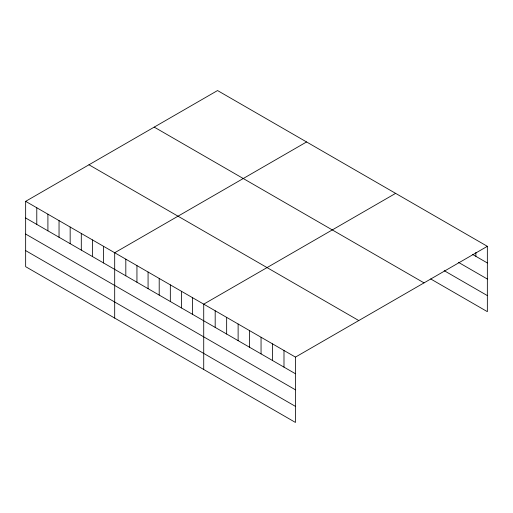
<?xml version="1.0" encoding="UTF-8"?>
<svg xmlns="http://www.w3.org/2000/svg" width="513" height="513" viewBox="0 0 513 513"><rect width="100%" height="100%" fill="white"/><g stroke="black" fill="none" stroke-linecap="round" stroke-linejoin="round"><path stroke-width="0.77" d="M25.65 201.34L295.456 357.112L295.456 422.449L25.65 266.677L25.65 201.34L217.544 90.551L487.35 246.323L487.35 311.66L430.689 278.944M306.582 141.954L114.688 252.749L114.688 318.086M395.619 193.363L203.719 304.151L203.719 369.488M295.456 357.112L487.35 246.323M472.511 254.397L487.35 262.964M458.346 262.284L487.35 279.034M444.181 270.665L487.35 295.591M154.221 127.115L424.027 282.881M88.973 164.782L358.779 320.548M25.65 217.98L295.456 373.753M25.65 234.05L295.456 389.822M25.65 250.607L295.456 406.379M475.884 252.377L475.884 256.34M283.99 350.488L283.99 367.135M272.518 343.87L272.518 360.511M261.053 337.253L261.053 353.893M249.587 330.629L249.587 347.269M238.122 324.011L238.122 340.651M226.656 317.393L226.656 334.034M215.184 310.769L215.184 327.409M192.593 297.726L192.593 314.366M181.461 291.301L181.461 307.941M170.335 284.875L170.335 301.516M159.203 278.45L159.203 295.09M148.071 272.025L148.071 288.665M136.945 265.599L136.945 282.24M125.813 259.174L125.813 275.814M103.555 246.317L103.555 262.964M92.423 239.892L92.423 256.538M81.298 233.466L81.298 250.107M70.166 227.041L70.166 243.681M59.04 220.616L59.04 237.256M47.908 214.19L47.908 230.831M36.782 207.765L36.782 224.405"/></g></svg>
